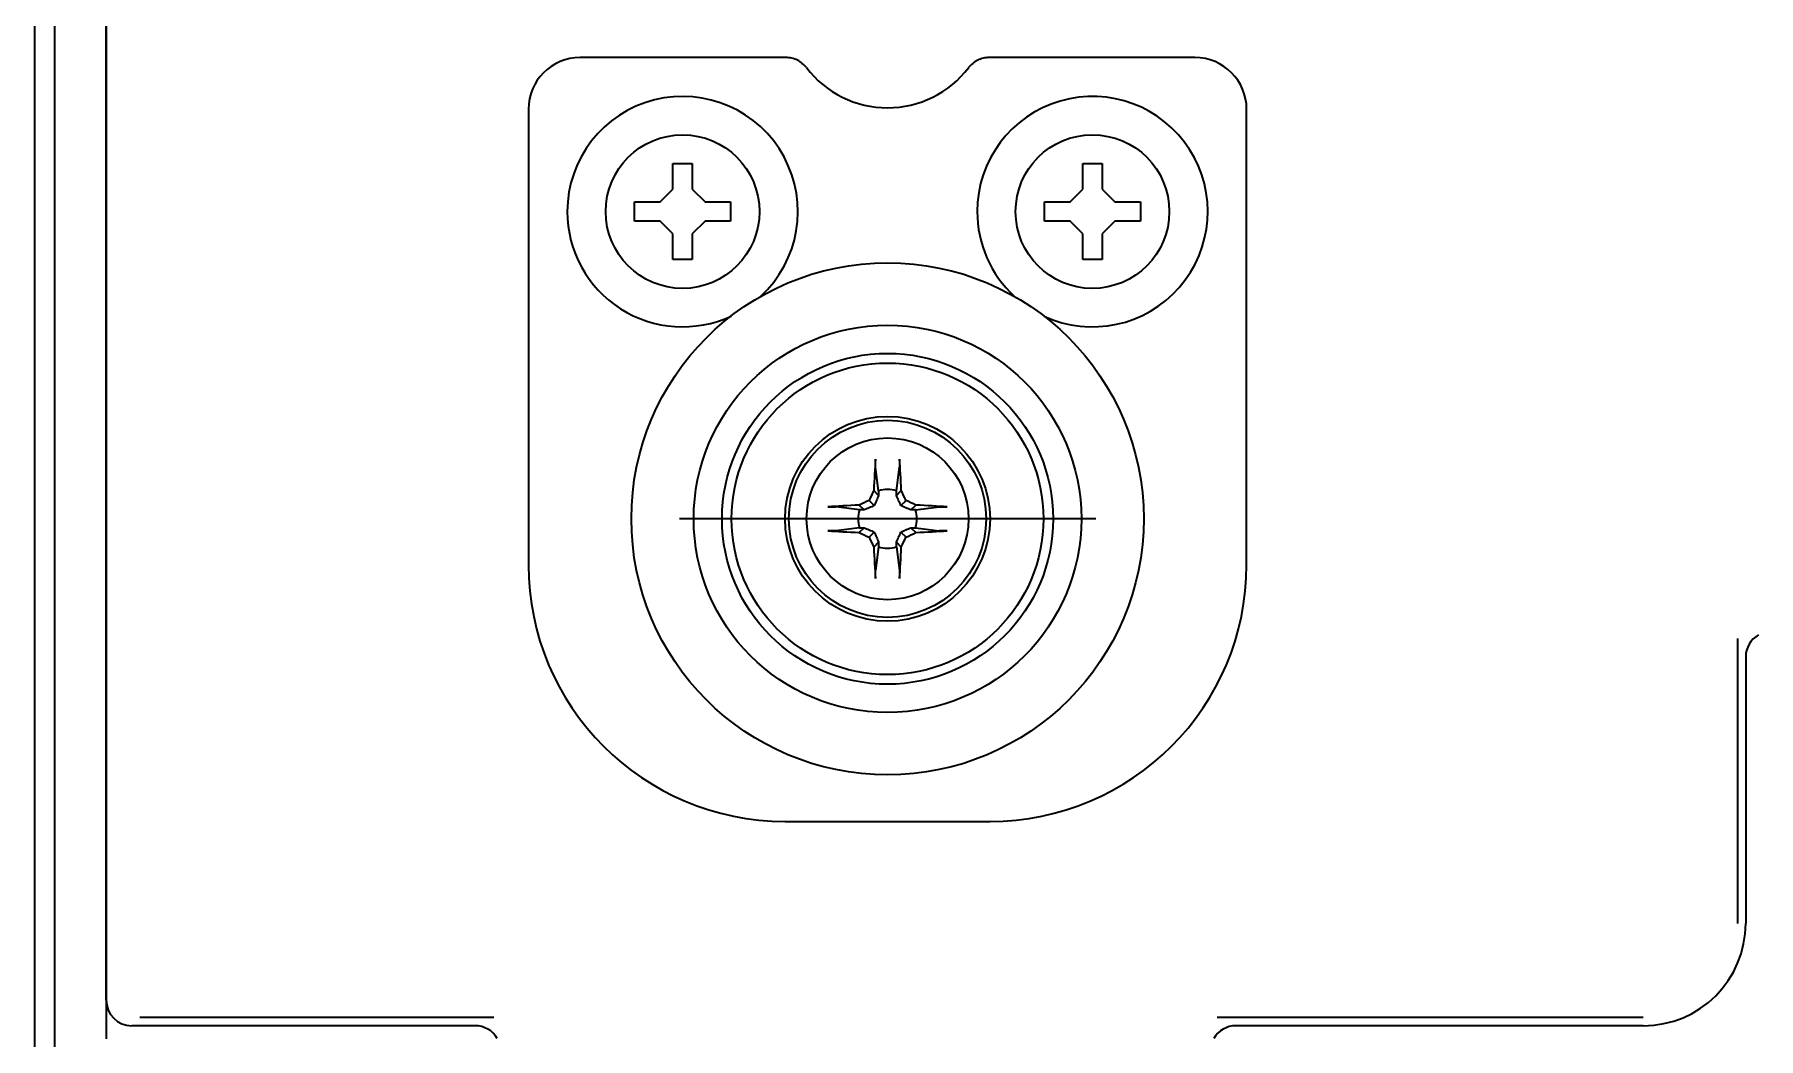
# Model space of a CAD drawing. Header units: inches. Extents: x 90 to 4161, y -506 to 3104.
# Drawn here: x 2250.1 to 2317.4, y 2841.5 to 2880.7 of the extents above; entities that cross this region are included whole.
import ezdxf

# ---------------------------------------------------------------- set-up
doc = ezdxf.new("R2010")
doc.units = ezdxf.units.IN
doc.layers.add('1', color=7, linetype='Continuous', true_color=0xffffff)

msp = doc.modelspace()

# ---------------------------------------------------------------- linework, layer by layer
at = {"layer": '1', "color": 7, "linetype": 'Continuous', "lineweight": 35}
for p, q in [((2250.091, 2932.697), (2250.091, 2518.674)), ((2250.891, 2292.897), (2250.891, 2932.747)), ((2252.891, 2928.997), (2252.891, 2841.492)), ((2252.891, 2842.997), (2252.891, 2928.997)), ((2279.429, 2879.815), (2271.391, 2879.815)), ((2295.391, 2879.815), (2287.353, 2879.815)), ((2269.374, 2877.797), (2269.374, 2859.997)), ((2297.408, 2859.997), (2297.408, 2877.797)), ((2275.016, 2874.672), (2275.016, 2875.672)), ((2275.016, 2875.672), (2275.766, 2875.672)), ((2275.766, 2875.672), (2275.766, 2874.672)), ((2291.016, 2874.672), (2291.016, 2875.672)), ((2291.016, 2875.672), (2291.766, 2875.672)), ((2291.766, 2875.672), (2291.766, 2874.672)), ((2274.516, 2874.172), (2275.016, 2874.672)), ((2275.766, 2874.672), (2276.266, 2874.172)), ((2290.516, 2874.172), (2291.016, 2874.672)), ((2291.766, 2874.672), (2292.266, 2874.172)), ((2273.516, 2874.172), (2274.516, 2874.172)), ((2273.516, 2873.422), (2273.516, 2874.172)), ((2276.266, 2874.172), (2277.266, 2874.172)), ((2277.266, 2874.172), (2277.266, 2873.422)), ((2289.516, 2873.422), (2289.516, 2874.172)), ((2289.516, 2874.172), (2290.516, 2874.172)), ((2292.266, 2874.172), (2293.266, 2874.172)), ((2293.266, 2874.172), (2293.266, 2873.422)), ((2274.516, 2873.422), (2273.516, 2873.422)), ((2275.016, 2872.922), (2274.516, 2873.422)), ((2276.266, 2873.422), (2275.766, 2872.922)), ((2277.266, 2873.422), (2276.266, 2873.422)), ((2290.516, 2873.422), (2289.516, 2873.422)), ((2291.016, 2872.922), (2290.516, 2873.422)), ((2292.266, 2873.422), (2291.766, 2872.922)), ((2293.266, 2873.422), (2292.266, 2873.422)), ((2275.016, 2871.922), (2275.016, 2872.922)), ((2275.766, 2872.922), (2275.766, 2871.922)), ((2291.016, 2871.922), (2291.016, 2872.922)), ((2291.766, 2872.922), (2291.766, 2871.922)), ((2275.766, 2871.922), (2275.016, 2871.922)), ((2291.766, 2871.922), (2291.016, 2871.922)), ((2283.041, 2862.887), (2282.923, 2863.81)), ((2283.741, 2862.887), (2283.859, 2863.81)), ((2282.475, 2862.144), (2282.287, 2862.332)), ((2282.873, 2862.315), (2282.67, 2862.518)), ((2283.044, 2862.713), (2282.856, 2862.901)), ((2283.738, 2862.713), (2283.926, 2862.901)), ((2283.909, 2862.315), (2284.112, 2862.518)), ((2284.307, 2862.144), (2284.495, 2862.332)), ((2291.516, 2861.797), (2275.266, 2861.797)), ((2282.301, 2862.147), (2281.379, 2862.265)), ((2284.481, 2862.147), (2285.403, 2862.265)), ((2282.301, 2861.447), (2281.379, 2861.329)), ((2282.475, 2861.451), (2282.287, 2861.262)), ((2282.873, 2861.279), (2282.67, 2861.077)), ((2283.909, 2861.279), (2284.112, 2861.077)), ((2284.307, 2861.451), (2284.495, 2861.262)), ((2284.481, 2861.447), (2285.403, 2861.329)), ((2283.044, 2860.882), (2282.856, 2860.693)), ((2283.041, 2860.707), (2282.923, 2859.785)), ((2283.738, 2860.882), (2283.926, 2860.693)), ((2283.741, 2860.707), (2283.859, 2859.785)), ((2316.576, 2857.125), (2316.576, 2845.997)), ((2316.891, 2856.398), (2316.891, 2845.997)), ((2279.391, 2849.98), (2287.391, 2849.98)), ((2268.019, 2842.313), (2254.206, 2842.313)), ((2312.891, 2842.313), (2296.263, 2842.313)), ((2267.292, 2841.997), (2253.89, 2841.997)), ((2312.891, 2841.997), (2296.99, 2841.997))]:
    msp.add_line(p, q, dxfattribs=at)
for centre, radius in [((2275.391, 2873.797), 3), ((2291.391, 2873.797), 3), ((2283.391, 2861.797), 10), ((2283.391, 2861.797), 7.566), ((2283.391, 2861.797), 6.461), ((2283.391, 2861.797), 6.086), ((2283.391, 2861.797), 4), ((2283.391, 2861.797), 3.85), ((2283.391, 2861.797), 3.16)]:
    msp.add_circle(centre, radius, dxfattribs=at)
for centre, radius, start, end in [((2271.391, 2877.797), 2.017, 90, 180), ((2295.391, 2877.797), 2.017, 0, 90), ((2283.391, 2881.836), 3.983, 217.31922, 322.68078), ((2275.391, 2873.797), 4.5, 312.55312, 180), ((2291.391, 2873.797), 4.5, 245.17688, 180), ((2275.391, 2873.797), 4.5, 180, 294.82875), ((2291.391, 2873.797), 4.5, 180, 227.4525), ((2283.391, 2861.797), 1.145, 72.20111, 107.79889), ((2283.391, 2861.797), 1.145, 162.20111, 197.79889), ((2283.391, 2861.797), 1.145, 342.20111, 17.79889), ((2283.391, 2861.797), 1.145, 252.20111, 287.79889), ((2279.391, 2859.997), 10.017, 180, 270), ((2287.391, 2859.997), 10.017, 270, 0), ((2312.891, 2845.997), 4, 270, 0)]:
    msp.add_arc(centre, radius, start, end, dxfattribs=at)
for centre, major_axis, ratio, start_param, end_param in [((2283.094, 2861.802), (0.065, 3.728), 0.072244, 0.900133, 1.272854), ((2283.688, 2861.802), (0.065, -3.728), 0.072244, 1.868738, 2.24146), ((2283.386, 2862.094), (3.728, 0.065), 0.072244, 1.868738, 2.24146), ((2283.133, 2862.352), (3.344, 1.559), 0.094201, 1.665412, 1.782277), ((2282.837, 2862.056), (1.559, 3.344), 0.094201, 1.359315, 1.476181), ((2283.945, 2862.056), (1.559, -3.344), 0.094201, 1.665412, 1.782277), ((2283.65, 2862.352), (3.344, -1.559), 0.094201, 1.359315, 1.476181), ((2283.396, 2862.094), (3.728, -0.065), 0.072244, 0.900133, 1.272854), ((2283.386, 2861.501), (-3.728, 0.065), 0.072244, 0.900133, 1.272854), ((2283.133, 2861.243), (-3.344, 1.559), 0.094201, 1.359315, 1.476181), ((2282.837, 2861.539), (-1.559, 3.344), 0.094201, 1.665412, 1.782277), ((2283.945, 2861.539), (-1.559, -3.344), 0.094201, 1.359315, 1.476181), ((2283.65, 2861.243), (-3.344, -1.559), 0.094201, 1.665412, 1.782277), ((2283.396, 2861.501), (-3.728, -0.065), 0.072244, 1.868738, 2.24146), ((2283.094, 2861.792), (-0.065, 3.728), 0.072244, 1.868738, 2.24146), ((2283.688, 2861.792), (-0.065, -3.728), 0.072244, 0.900133, 1.272854), ((2317.892, 2856.397), (-0.708, 0.708), 0.998783, 6.021139, 7.067974), ((2253.892, 2842.998), (-0.708, -0.708), 0.998783, 5.498396, 7.067974), ((2267.29, 2840.997), (0.708, 0.708), 0.998783, 6.021139, 7.067974), ((2296.992, 2840.997), (-0.708, 0.708), 0.998783, 5.498396, 6.545231)]:
    msp.add_ellipse(centre, major_axis=major_axis, ratio=ratio, start_param=start_param, end_param=end_param, dxfattribs=at)
for points, knots in [([(2280.224, 2879.421), (2280.177, 2879.482), (2280.124, 2879.538), (2280.006, 2879.635), (2279.941, 2879.677), (2279.804, 2879.745), (2279.731, 2879.771), (2279.582, 2879.806), (2279.506, 2879.815), (2279.429, 2879.815)], [0, 0, 0, 0, 0.25, 0.25, 0.5, 0.5, 0.75, 0.75, 1, 1, 1, 1]), ([(2287.353, 2879.815), (2287.276, 2879.815), (2287.2, 2879.806), (2287.051, 2879.771), (2286.978, 2879.745), (2286.841, 2879.677), (2286.776, 2879.635), (2286.658, 2879.538), (2286.605, 2879.482), (2286.558, 2879.421)], [0, 0, 0, 0, 0.25, 0.25, 0.5, 0.5, 0.75, 0.75, 1, 1, 1, 1]), ([(2282.923, 2863.81), (2282.922, 2863.816), (2282.921, 2863.825), (2282.92, 2863.839), (2282.92, 2863.845), (2282.92, 2863.856), (2282.919, 2863.867), (2282.919, 2863.88), (2282.918, 2863.893), (2282.918, 2863.9), (2282.918, 2863.921), (2282.918, 2863.935), (2282.918, 2863.958), (2282.918, 2863.965), (2282.918, 2863.981), (2282.918, 2863.996), (2282.919, 2864.011), (2282.919, 2864.026), (2282.919, 2864.034), (2282.92, 2864.056), (2282.921, 2864.07), (2282.922, 2864.098), (2282.923, 2864.111), (2282.924, 2864.123)], [0, 0, 0, 0, 0.125, 0.125, 0.1875, 0.1875, 0.25, 0.3125, 0.3125, 0.375, 0.375, 0.5, 0.5, 0.5625, 0.5625, 0.625, 0.6875, 0.6875, 0.75, 0.75, 0.875, 0.875, 1, 1, 1, 1]), ([(2283.858, 2864.123), (2283.859, 2864.111), (2283.86, 2864.098), (2283.861, 2864.071), (2283.862, 2864.056), (2283.863, 2864.026), (2283.863, 2864.011), (2283.864, 2863.988), (2283.864, 2863.981), (2283.864, 2863.966), (2283.864, 2863.951), (2283.864, 2863.936), (2283.864, 2863.921), (2283.864, 2863.914), (2283.864, 2863.893), (2283.863, 2863.88), (2283.863, 2863.862), (2283.863, 2863.856), (2283.862, 2863.845), (2283.861, 2863.834), (2283.861, 2863.825), (2283.86, 2863.817), (2283.859, 2863.813), (2283.859, 2863.81)], [0, 0, 0, 0, 0.125, 0.125, 0.25, 0.25, 0.375, 0.375, 0.4375, 0.4375, 0.5, 0.5625, 0.5625, 0.625, 0.625, 0.75, 0.75, 0.8125, 0.8125, 0.875, 0.9375, 0.9375, 1, 1, 1, 1]), ([(2281.065, 2862.264), (2281.077, 2862.265), (2281.09, 2862.266), (2281.118, 2862.268), (2281.132, 2862.268), (2281.162, 2862.269), (2281.177, 2862.27), (2281.2, 2862.27), (2281.208, 2862.27), (2281.223, 2862.27), (2281.238, 2862.27), (2281.252, 2862.27), (2281.267, 2862.27), (2281.274, 2862.27), (2281.295, 2862.27), (2281.308, 2862.27), (2281.327, 2862.269), (2281.332, 2862.269), (2281.344, 2862.268), (2281.354, 2862.268), (2281.363, 2862.267), (2281.371, 2862.266), (2281.375, 2862.266), (2281.379, 2862.265)], [0, 0, 0, 0, 0.125, 0.125, 0.25, 0.25, 0.375, 0.375, 0.4375, 0.4375, 0.5, 0.5625, 0.5625, 0.625, 0.625, 0.75, 0.75, 0.8125, 0.8125, 0.875, 0.9375, 0.9375, 1, 1, 1, 1]), ([(2282.873, 2862.315), (2282.805, 2862.285), (2282.738, 2862.256), (2282.606, 2862.199), (2282.54, 2862.171), (2282.475, 2862.144)], [0, 0, 0, 0, 0.5, 0.5, 1, 1, 1, 1]), ([(2283.044, 2862.713), (2283.017, 2862.648), (2282.989, 2862.582), (2282.932, 2862.45), (2282.903, 2862.384), (2282.873, 2862.315)], [0, 0, 0, 0, 0.5, 0.5, 1, 1, 1, 1]), ([(2283.909, 2862.315), (2283.879, 2862.384), (2283.85, 2862.45), (2283.793, 2862.582), (2283.765, 2862.648), (2283.738, 2862.713)], [0, 0, 0, 0, 0.5, 0.5, 1, 1, 1, 1]), ([(2284.307, 2862.144), (2284.242, 2862.171), (2284.176, 2862.199), (2284.044, 2862.256), (2283.977, 2862.285), (2283.909, 2862.315)], [0, 0, 0, 0, 0.5, 0.5, 1, 1, 1, 1]), ([(2285.403, 2862.265), (2285.41, 2862.266), (2285.419, 2862.267), (2285.433, 2862.268), (2285.438, 2862.268), (2285.45, 2862.269), (2285.461, 2862.269), (2285.474, 2862.27), (2285.487, 2862.27), (2285.494, 2862.27), (2285.515, 2862.27), (2285.529, 2862.27), (2285.552, 2862.27), (2285.559, 2862.27), (2285.575, 2862.27), (2285.59, 2862.27), (2285.605, 2862.27), (2285.62, 2862.269), (2285.628, 2862.269), (2285.65, 2862.268), (2285.664, 2862.268), (2285.691, 2862.266), (2285.705, 2862.265), (2285.717, 2862.264)], [0, 0, 0, 0, 0.125, 0.125, 0.1875, 0.1875, 0.25, 0.3125, 0.3125, 0.375, 0.375, 0.5, 0.5, 0.5625, 0.5625, 0.625, 0.6875, 0.6875, 0.75, 0.75, 0.875, 0.875, 1, 1, 1, 1]), ([(2281.379, 2861.329), (2281.372, 2861.328), (2281.364, 2861.328), (2281.349, 2861.327), (2281.344, 2861.326), (2281.332, 2861.326), (2281.321, 2861.325), (2281.308, 2861.325), (2281.295, 2861.325), (2281.288, 2861.324), (2281.267, 2861.324), (2281.253, 2861.324), (2281.23, 2861.324), (2281.223, 2861.324), (2281.208, 2861.324), (2281.192, 2861.324), (2281.177, 2861.325), (2281.162, 2861.325), (2281.155, 2861.325), (2281.132, 2861.326), (2281.118, 2861.327), (2281.091, 2861.328), (2281.077, 2861.329), (2281.065, 2861.33)], [0, 0, 0, 0, 0.125, 0.125, 0.1875, 0.1875, 0.25, 0.3125, 0.3125, 0.375, 0.375, 0.5, 0.5, 0.5625, 0.5625, 0.625, 0.6875, 0.6875, 0.75, 0.75, 0.875, 0.875, 1, 1, 1, 1]), ([(2282.475, 2861.451), (2282.54, 2861.423), (2282.606, 2861.395), (2282.738, 2861.338), (2282.805, 2861.309), (2282.873, 2861.279)], [0, 0, 0, 0, 0.5, 0.5, 1, 1, 1, 1]), ([(2282.873, 2861.279), (2282.903, 2861.211), (2282.932, 2861.144), (2282.989, 2861.012), (2283.017, 2860.947), (2283.044, 2860.882)], [0, 0, 0, 0, 0.5, 0.5, 1, 1, 1, 1]), ([(2283.738, 2860.882), (2283.765, 2860.947), (2283.793, 2861.012), (2283.85, 2861.144), (2283.879, 2861.211), (2283.909, 2861.279)], [0, 0, 0, 0, 0.5, 0.5, 1, 1, 1, 1]), ([(2283.909, 2861.279), (2283.977, 2861.309), (2284.044, 2861.338), (2284.176, 2861.395), (2284.242, 2861.423), (2284.307, 2861.451)], [0, 0, 0, 0, 0.5, 0.5, 1, 1, 1, 1]), ([(2285.717, 2861.33), (2285.705, 2861.329), (2285.692, 2861.328), (2285.664, 2861.327), (2285.65, 2861.326), (2285.62, 2861.325), (2285.605, 2861.325), (2285.582, 2861.324), (2285.574, 2861.324), (2285.559, 2861.324), (2285.544, 2861.324), (2285.53, 2861.324), (2285.515, 2861.324), (2285.508, 2861.324), (2285.487, 2861.324), (2285.474, 2861.325), (2285.455, 2861.325), (2285.45, 2861.326), (2285.438, 2861.326), (2285.428, 2861.327), (2285.419, 2861.328), (2285.411, 2861.328), (2285.407, 2861.329), (2285.403, 2861.329)], [0, 0, 0, 0, 0.125, 0.125, 0.25, 0.25, 0.375, 0.375, 0.4375, 0.4375, 0.5, 0.5625, 0.5625, 0.625, 0.625, 0.75, 0.75, 0.8125, 0.8125, 0.875, 0.9375, 0.9375, 1, 1, 1, 1]), ([(2282.924, 2859.472), (2282.923, 2859.484), (2282.922, 2859.497), (2282.921, 2859.524), (2282.92, 2859.538), (2282.919, 2859.568), (2282.919, 2859.583), (2282.918, 2859.606), (2282.918, 2859.614), (2282.918, 2859.629), (2282.918, 2859.644), (2282.918, 2859.659), (2282.918, 2859.673), (2282.918, 2859.68), (2282.918, 2859.701), (2282.919, 2859.714), (2282.919, 2859.733), (2282.92, 2859.739), (2282.92, 2859.75), (2282.921, 2859.76), (2282.921, 2859.769), (2282.922, 2859.778), (2282.923, 2859.781), (2282.923, 2859.785)], [0, 0, 0, 0, 0.125, 0.125, 0.25, 0.25, 0.375, 0.375, 0.4375, 0.4375, 0.5, 0.5625, 0.5625, 0.625, 0.625, 0.75, 0.75, 0.8125, 0.8125, 0.875, 0.9375, 0.9375, 1, 1, 1, 1]), ([(2283.859, 2859.785), (2283.86, 2859.778), (2283.861, 2859.77), (2283.862, 2859.755), (2283.862, 2859.75), (2283.863, 2859.739), (2283.863, 2859.727), (2283.863, 2859.714), (2283.864, 2859.701), (2283.864, 2859.694), (2283.864, 2859.673), (2283.864, 2859.659), (2283.864, 2859.637), (2283.864, 2859.629), (2283.864, 2859.614), (2283.864, 2859.598), (2283.863, 2859.583), (2283.863, 2859.568), (2283.863, 2859.561), (2283.862, 2859.538), (2283.861, 2859.524), (2283.86, 2859.497), (2283.859, 2859.484), (2283.858, 2859.472)], [0, 0, 0, 0, 0.125, 0.125, 0.1875, 0.1875, 0.25, 0.3125, 0.3125, 0.375, 0.375, 0.5, 0.5, 0.5625, 0.5625, 0.625, 0.6875, 0.6875, 0.75, 0.75, 0.875, 0.875, 1, 1, 1, 1])]:
    msp.add_open_spline(points, degree=3, knots=knots, dxfattribs=at)
for points in [[(2283.041, 2862.887), (2283.042, 2862.829), (2283.043, 2862.771), (2283.044, 2862.713)], [(2283.738, 2862.713), (2283.739, 2862.771), (2283.74, 2862.829), (2283.741, 2862.887)], [(2282.475, 2862.144), (2282.417, 2862.145), (2282.359, 2862.146), (2282.301, 2862.147)], [(2284.481, 2862.147), (2284.423, 2862.146), (2284.365, 2862.145), (2284.307, 2862.144)], [(2282.301, 2861.447), (2282.359, 2861.448), (2282.417, 2861.449), (2282.475, 2861.451)], [(2284.307, 2861.451), (2284.365, 2861.449), (2284.423, 2861.448), (2284.481, 2861.447)], [(2283.044, 2860.882), (2283.043, 2860.823), (2283.042, 2860.765), (2283.041, 2860.707)], [(2283.741, 2860.707), (2283.74, 2860.765), (2283.739, 2860.823), (2283.738, 2860.882)]]:
    msp.add_open_spline(points, degree=3, dxfattribs=at)

doc.saveas('drawing.dxf')
